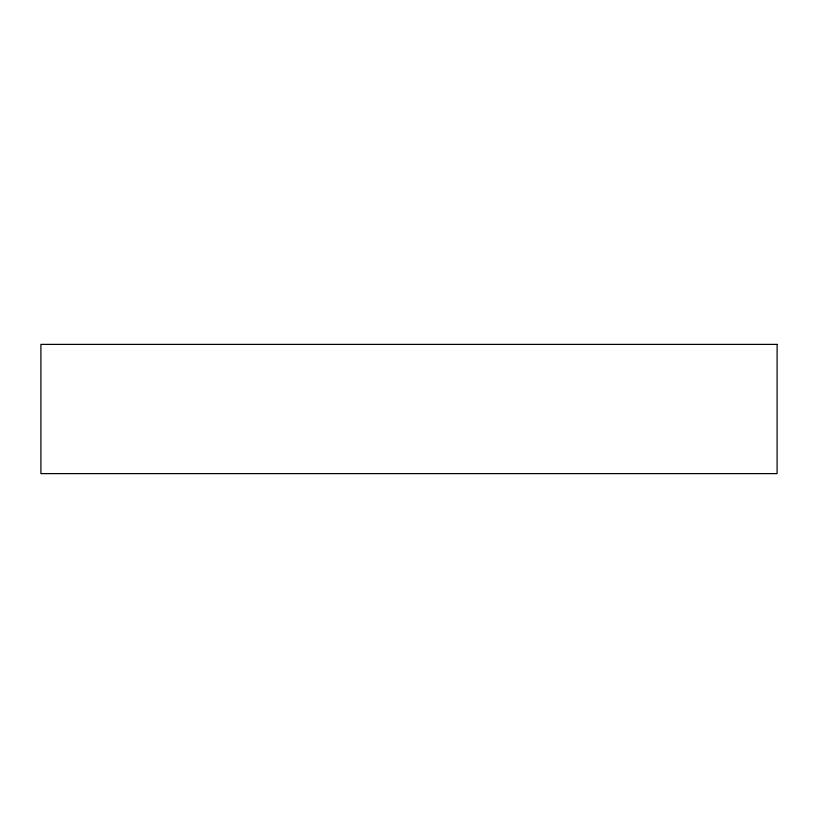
<?xml version="1.0" encoding="UTF-8"?>
<svg xmlns="http://www.w3.org/2000/svg" width="818" height="818" viewBox="0 0 818 818"><rect width="100%" height="100%" fill="white"/><g stroke="black" fill="none" stroke-linecap="round" stroke-linejoin="round"><path stroke-width="1.23" d="M777.1 344.388L40.9 344.388L40.9 473.612L777.1 473.612L777.1 344.388"/></g></svg>
